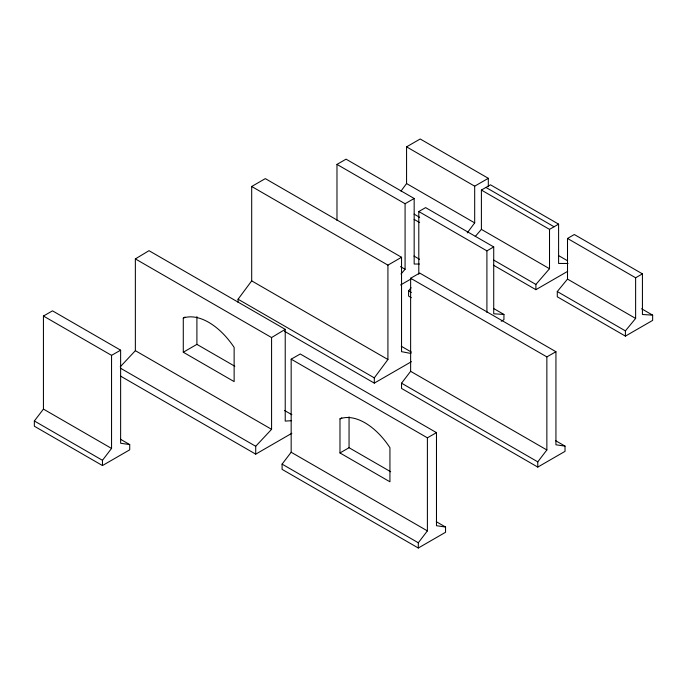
<?xml version="1.0" encoding="UTF-8"?>
<svg xmlns="http://www.w3.org/2000/svg" width="687" height="687" viewBox="0 0 687 687"><rect width="100%" height="100%" fill="white"/><g stroke="black" fill="none" stroke-linecap="round" stroke-linejoin="round"><path stroke-width="1.03" d="M238.071 302.366L238.071 299.223L251.691 280.871L251.691 186.486L265.319 178.62L401.543 257.273L401.543 351.658L410.981 353.47M400.993 191.063L406.567 183.558L406.567 146.855L420.195 138.989L488.311 178.311L488.311 186.701M467.254 232.893L474.683 222.88L474.683 186.177L406.567 146.855M411.453 361.663L374.303 383.114L374.303 377.867L387.923 359.516L387.923 265.139L251.691 186.486M34.35 420.976L43.436 409.1L43.436 316.029L52.513 310.85L120.629 350.181L120.629 443.252L129.714 444.575L129.714 449.822L102.466 465.546L34.35 426.223L34.35 420.976L102.466 460.307L102.466 465.546M102.466 460.307L111.552 448.431L111.552 355.359L43.436 316.029M282.082 464.12L291.168 452.244L291.168 359.172L300.245 353.994L436.477 432.638L436.477 525.71L445.554 527.041L445.554 532.279L418.306 548.011L282.082 469.358L282.082 464.12L418.306 542.773L418.306 548.011M401.543 383.191L410.628 371.315L410.628 278.244L419.705 273.065L555.938 351.718L555.938 444.79L565.023 446.112L565.023 451.359L537.775 467.091L401.543 388.438L401.543 383.191L537.775 461.844L537.775 467.091M418.306 542.773L427.391 530.888L427.391 437.817L291.168 359.172M537.775 461.844L546.861 449.968L546.861 356.897L410.628 278.244M411.341 297.686L408.585 296.097L408.585 290.85L411.135 287.741M557.286 291.546L567.505 279.094L567.505 238.458L574.315 234.525L642.431 273.855L642.431 314.491L652.65 315.144L652.65 320.391L625.402 336.115L557.286 296.793L557.286 291.546L625.402 330.876L625.402 336.115M625.402 330.876L635.621 318.425L635.621 277.78L567.505 238.458M400.993 273.993L405.081 269.27L405.081 203.73L336.974 164.399L336.974 220.433M475.267 236.457L481.398 229.381L481.398 190.059L490.484 184.812L558.6 224.142L558.6 263.464L568.029 263.464M567.677 271.331L535.894 289.682L535.894 284.435L549.514 268.711L549.514 229.381L481.398 190.059M120.216 366.858L135.356 350.671L135.356 258.905L148.993 250.686L285.225 329.339L285.225 421.105L291.589 420.684M291.863 433.274L255.719 454.141L255.719 446.275L271.58 429.315L271.58 337.557L285.225 329.339M336.974 164.399L346.05 159.161L414.167 198.483L414.167 264.031L419.405 264.031M183.283 318.064A57.141 32.993 60 0 1 234.138 347.424L234.138 381.603L183.283 352.233L183.283 318.064L185.095 317.016M405.081 203.73L414.167 198.483M418.795 274.156L418.795 211.544L425.614 207.611L493.721 246.934L493.721 313.787L503.94 314.448L503.94 319.687L501.218 321.258M183.283 352.233L196.903 344.367L234.817 366.257M474.683 186.177L488.311 178.311M387.923 265.139L401.543 257.273M400.547 285.002L411.444 278.707M418.795 211.544L486.911 250.867L493.721 246.934M549.514 229.381L558.6 224.142M339.979 418.872A54.986 31.748 60 0 1 389.933 447.718L389.933 481.802L339.979 452.956L339.979 418.872L341.8 417.825M635.621 277.78L642.431 273.855M339.979 452.956L349.056 447.718L390.688 471.746M111.552 355.359L120.629 350.181M546.861 356.897L555.938 351.718M427.391 437.817L436.477 432.638M485.941 187.431L554.057 226.762M558.411 255.495L567.617 260.811M641.606 308.764L652.65 315.144M406.567 183.558L474.683 222.88M481.398 229.381L549.514 268.711M567.505 279.094L635.621 318.425M414.115 214.129L419.637 217.324M493.549 259.995L535.894 284.435M414.115 219.376L419.637 222.562M493.549 265.234L535.894 289.682M413.978 256.053L419.508 259.248M493.816 308.6L503.94 314.448M400.478 266.616L405.081 269.27M408.585 290.85L411.341 292.447M401.268 346.248L411.461 352.139M555.749 440.762L565.023 446.112M410.628 371.315L546.861 449.968M251.691 280.871L387.923 359.516M238.071 299.223L374.303 377.867M284.409 331.22L374.303 383.114M135.356 258.905L271.58 337.557M284.452 410.431L291.863 414.708M436.288 521.691L445.554 527.041M135.356 350.671L271.58 429.315M291.168 452.244L427.391 530.888M120.423 368.163L255.719 446.275M120.423 376.029L255.719 454.141M120.508 439.259L129.714 444.575M43.436 409.1L111.552 448.431M486.911 250.867L486.911 312.413M349.056 416.829L349.056 447.718M196.903 316.604L196.903 344.367"/></g></svg>
